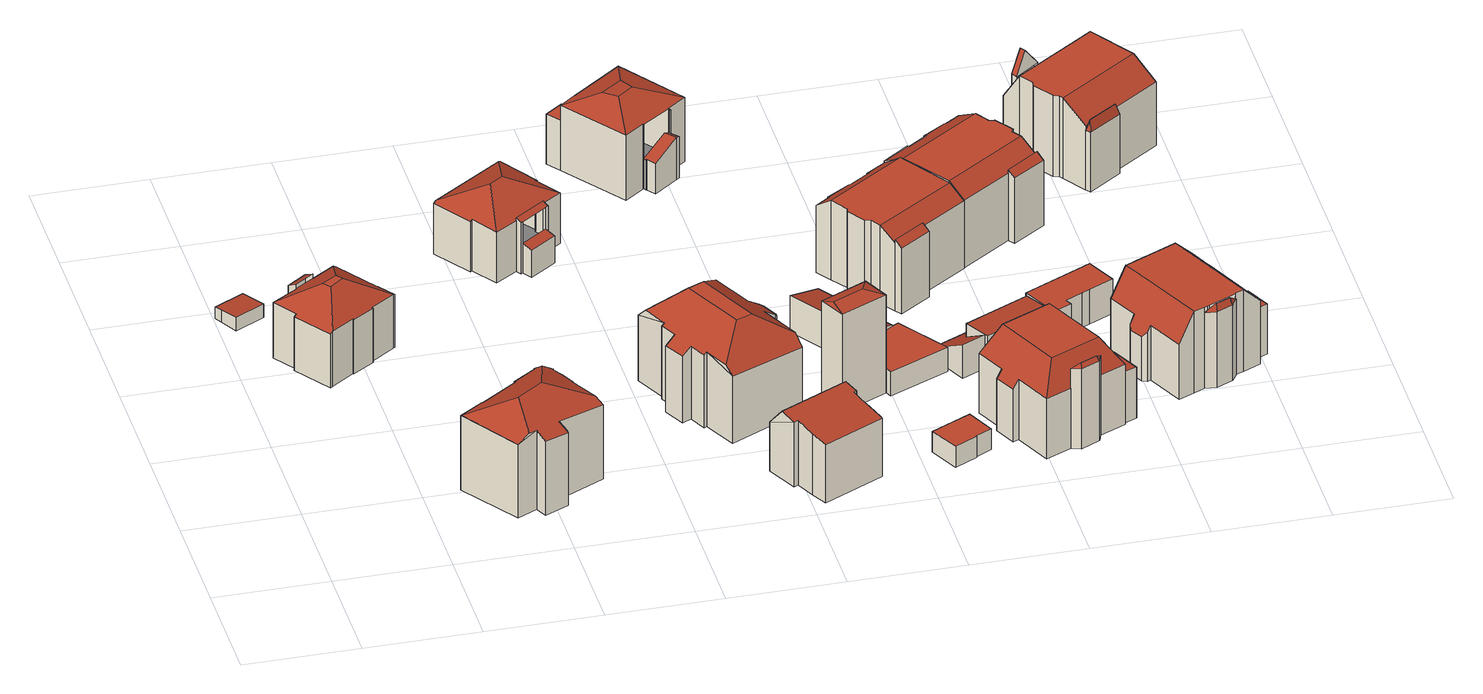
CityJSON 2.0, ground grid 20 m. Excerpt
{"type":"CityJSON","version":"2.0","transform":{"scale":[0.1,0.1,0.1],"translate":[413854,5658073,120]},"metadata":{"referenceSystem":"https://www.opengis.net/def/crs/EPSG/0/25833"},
"CityObjects":{
"building1":{"type":"Building","attributes":{"Dachtyp_tdc":"tdcPolyFlatRoof","Gemeindeschluessel":14612000,"Dachneigung":5,"QualitaetDacherkennung":78,"Geometrietyp2DReferenz":"3000","measuredHeight":2.55,"function":"31001_9998","roofType":"2100"},"geometry":[{"type":"Solid","lod":"2","boundaries":[[[[0,1,2,3,4]],[[5,6,1,0]],[[6,7,2,1]],[[7,8,3,2]],[[8,9,4,3]],[[9,5,0,4]],[[9,8,7,6,5]]]],"semantics":{"surfaces":[{"type":"GroundSurface"},{"type":"WallSurface"},{"type":"RoofSurface"}],"values":[[0,1,1,1,1,1,2]]}}]},
"building2":{"type":"Building","attributes":{"Gemeindeschluessel":14612000,"Geometrietyp2DReferenz":"3000","function":"31001_9998","roofType":"9999"},"children":["building2-1","building2-2","building2-3"]},
"building2-1":{"type":"BuildingPart","attributes":{"Dachtyp_tdc":"tdcCutTentRoof","Dachneigung":32.52,"QualitaetDacherkennung":64,"Geometrietyp2DReferenz":"3000","measuredHeight":13.92,"roofType":"9999"},"parents":["building2"],"geometry":[{"type":"MultiSurface","lod":"2","boundaries":[[[10,11,12,13]],[[11,14,15,12]],[[14,16,17,15]],[[16,18,19,17]],[[18,20,21,19]],[[20,22,23,21]],[[22,24,25,23]],[[24,26,27,25]],[[28,29,30,31]],[[29,32,33,30]],[[32,34,35,36,33]],[[37,38,39,40,41]],[[38,42,43,39]],[[42,44,45,43]],[[44,46,47,45]],[[46,10,13,47]],[[22,20,18,16,14,48,49]],[[32,29,28,26,24,22,49,50]],[[42,38,37,51,34,32,50,52]],[[14,11,10,46,44,42,52,48]],[[52,50,49,48]],[[13,12,15,17,19,21,23,25,27,31,30,33,36,53,40,39,43,45,47]]],"semantics":{"surfaces":[{"type":"WallSurface"},{"type":"RoofSurface"},{"type":"GroundSurface"}],"values":[0,0,0,0,0,0,0,0,0,0,0,0,0,0,0,0,1,1,1,1,1,2]}}]},
"building2-2":{"type":"BuildingPart","attributes":{"Dachtyp_tdc":"tdcPolyFlatRoof","Dachneigung":7.12,"QualitaetDacherkennung":53,"Geometrietyp2DReferenz":"3000","measuredHeight":6.45,"roofType":"2100"},"parents":["building2"],"geometry":[{"type":"MultiSurface","lod":"2","boundaries":[[[54,55,56,57]],[[55,58,59,56]],[[58,60,61,59]],[[60,62,63,61]],[[62,41,40,63]],[[35,54,57,36]],[[35,64,41,62,60,58,55,54]],[[57,56,59,61,63,40,53,36]]],"semantics":{"surfaces":[{"type":"WallSurface"},{"type":"RoofSurface"},{"type":"GroundSurface"}],"values":[0,0,0,0,0,0,1,2]}}]},
"building2-3":{"type":"BuildingPart","attributes":{"Dachtyp_tdc":"tdcPolyFlatRoof","Dachneigung":29.06,"QualitaetDacherkennung":41,"Geometrietyp2DReferenz":"3000","measuredHeight":11.35,"roofType":"2100"},"parents":["building2"],"geometry":[{"type":"MultiSurface","lod":"2","boundaries":[[[65,66,30,67]],[[66,68,28,31,30]],[[69,70,71,27,26]],[[70,65,67,71]],[[70,69,68,66,65]],[[67,30,31,27,71]]],"semantics":{"surfaces":[{"type":"WallSurface"},{"type":"RoofSurface"},{"type":"GroundSurface"}],"values":[0,0,0,0,1,2]}}]},
"building3":{"type":"Building","attributes":{"Dachtyp_tdc":"tdcFreeFormRoof","Gemeindeschluessel":14612000,"Dachneigung":22.75,"QualitaetDacherkennung":54,"Geometrietyp2DReferenz":"3000","measuredHeight":17.72,"function":"31001_9998","roofType":"5000"},"geometry":[{"type":"Solid","lod":"2","boundaries":[[[[72,73,74,75]],[[73,76,77,74]],[[76,78,79,77]],[[78,80,81,79]],[[80,82,83,81]],[[82,84,85,83]],[[84,86,87,85]],[[86,88,89,87]],[[88,90,91,89]],[[90,92,93,91]],[[92,94,95,93]],[[94,96,97,95]],[[96,98,99,97]],[[98,100,101,99]],[[100,102,103,101]],[[102,104,105,103]],[[104,106,107,105]],[[106,108,109,107]],[[108,110,111,109]],[[110,72,75,111]],[[104,112,113,114]],[[86,84,82,115,116,117,90,88]],[[98,96,94,92,117,116,113,112,102,100]],[[114,113,116,115,80,78,76,73,72,110,108,106]],[[106,104,114]],[[82,80,115]],[[104,102,112]],[[92,90,117]],[[75,74,77,79,81,83,85,87,89,91,93,95,97,99,101,103,105,107,109,111]]]],"semantics":{"surfaces":[{"type":"WallSurface"},{"type":"RoofSurface"},{"type":"GroundSurface"}],"values":[[0,0,0,0,0,0,0,0,0,0,0,0,0,0,0,0,0,0,0,0,1,1,1,1,0,0,0,0,2]]}}]},
"building4":{"type":"Building","attributes":{"Gemeindeschluessel":14612000,"Geometrietyp2DReferenz":"3000","function":"31001_9998","roofType":"9999"},"children":["building4-1","building4-2","building4-3"]},
"building4-1":{"type":"BuildingPart","attributes":{"Dachtyp_tdc":"tdcPolyFlatRoof","Dachneigung":26.45,"QualitaetDacherkennung":62,"Geometrietyp2DReferenz":"3000","measuredHeight":10.3,"roofType":"2100"},"parents":["building4"],"geometry":[{"type":"MultiSurface","lod":"2","boundaries":[[[118,119,120,121]],[[119,122,120]],[[123,124,125,126,127]],[[124,128,129,130,125]],[[131,118,121,132,133]],[[131,128,124,123,119,118]],[[121,120,126,125,130,132]]],"semantics":{"surfaces":[{"type":"WallSurface"},{"type":"RoofSurface"},{"type":"GroundSurface"}],"values":[0,0,0,0,0,1,2]}}]},
"building4-2":{"type":"BuildingPart","attributes":{"Dachtyp_tdc":"tdcHipRoof","Dachneigung":27.58,"QualitaetDacherkennung":67,"Geometrietyp2DReferenz":"3000","measuredHeight":13.16,"roofType":"3200"},"parents":["building4"],"geometry":[{"type":"MultiSurface","lod":"2","boundaries":[[[122,134,135,120]],[[134,136,137,135]],[[136,138,139,137]],[[138,140,141,139]],[[140,142,143,141]],[[142,144,145,143]],[[144,146,147,145]],[[146,148,149,147]],[[148,150,151,149]],[[150,152,153,151]],[[152,154,155,153]],[[154,127,126,155]],[[152,150,148,146,144,156]],[[142,140,138,136,134,157]],[[144,142,157,156]],[[134,122,127,154,152,156,157]],[[120,135,137,139,141,143,145,147,149,151,153,155,126]]],"semantics":{"surfaces":[{"type":"WallSurface"},{"type":"RoofSurface"},{"type":"GroundSurface"}],"values":[0,0,0,0,0,0,0,0,0,0,0,0,1,1,1,1,2]}}]},
"building4-3":{"type":"BuildingPart","attributes":{"Dachtyp_tdc":"tdcPolyFlatRoof","Dachneigung":14.64,"QualitaetDacherkennung":49,"Geometrietyp2DReferenz":"3000","measuredHeight":5.69,"roofType":"2100"},"parents":["building4"],"geometry":[{"type":"MultiSurface","lod":"2","boundaries":[[[158,133,132,159]],[[129,160,161,130]],[[160,158,159,161]],[[160,129,133,158]],[[159,132,130,161]]],"semantics":{"surfaces":[{"type":"WallSurface"},{"type":"RoofSurface"},{"type":"GroundSurface"}],"values":[0,0,0,1,2]}}]},
"building5":{"type":"Building","attributes":{"Dachtyp_tdc":"tdcFreeFormRoof","Gemeindeschluessel":14612000,"Dachneigung":35.03,"QualitaetDacherkennung":38,"Geometrietyp2DReferenz":"3000","measuredHeight":18.33,"function":"31001_9998","roofType":"5000"},"geometry":[{"type":"Solid","lod":"2","boundaries":[[[[162,163,164,165]],[[163,166,167,164]],[[166,168,169,167]],[[168,170,171,169]],[[170,172,173,171]],[[172,174,175,173]],[[174,176,177,175]],[[176,178,179,177]],[[178,180,181,179]],[[180,182,183,181]],[[182,184,185,183]],[[184,186,187,185]],[[186,188,189,187]],[[188,190,191,189]],[[190,192,193,191]],[[192,194,195,193]],[[194,196,197,195]],[[196,198,199,197]],[[198,200,201,199]],[[200,162,165,201]],[[202,203,192,190,188,186,184,182,180,178,204,205]],[[194,203,202,206,207,196]],[[168,166,163,162,200,198,207,206,208,209,172,170]],[[205,204,176,174,209,208]],[[206,202,205,208]],[[194,192,203]],[[174,172,209]],[[198,196,207]],[[178,176,204]],[[165,164,167,169,171,173,175,177,179,181,183,185,187,189,191,193,195,197,199,201]]]],"semantics":{"surfaces":[{"type":"WallSurface"},{"type":"RoofSurface"},{"type":"GroundSurface"}],"values":[[0,0,0,0,0,0,0,0,0,0,0,0,0,0,0,0,0,0,0,0,1,1,1,1,1,0,0,0,0,2]]}}]},
"building6":{"type":"Building","attributes":{"Dachtyp_tdc":"tdcFreeFormRoof","Gemeindeschluessel":14612000,"Dachneigung":10.85,"QualitaetDacherkennung":25,"Geometrietyp2DReferenz":"3000","measuredHeight":13.04,"function":"31001_9998","roofType":"5000"},"geometry":[{"type":"Solid","lod":"2","boundaries":[[[[210,211,212,213,214,215,216,217,218,219,220,221]],[[222,223,224,225,217,216,226,227,228,229,230,231,232,233]],[[215,226,216]],[[225,218,217]],[[234,235,236,237,238,239,240,241,242,243,244,245,246,247,248,249,250,251,252,253,254,255]],[[222,233,235,234]],[[233,232,236,235]],[[232,231,237,236]],[[231,230,238,237]],[[230,229,239,238]],[[229,228,240,239]],[[228,227,241,240]],[[227,226,242,241]],[[226,215,243,242]],[[215,214,244,243]],[[214,213,245,244]],[[213,212,246,245]],[[212,211,247,246]],[[211,210,248,247]],[[210,221,249,248]],[[221,220,250,249]],[[220,219,251,250]],[[219,218,252,251]],[[218,225,253,252]],[[225,224,254,253]],[[224,223,255,254]],[[223,222,234,255]]]],"semantics":{"surfaces":[{"type":"RoofSurface"},{"type":"WallSurface"},{"type":"GroundSurface"}],"values":[[0,0,1,1,2,1,1,1,1,1,1,1,1,1,1,1,1,1,1,1,1,1,1,1,1,1,1]]}}]},
"building7":{"type":"Building","attributes":{"Dachtyp_tdc":"tdcFreeFormRoof","Gemeindeschluessel":14612000,"Dachneigung":18.36,"QualitaetDacherkennung":3,"Geometrietyp2DReferenz":"3000","measuredHeight":19.71,"function":"31001_9998","roofType":"5000"},"geometry":[{"type":"Solid","lod":"2","boundaries":[[[[256,257,258,259]],[[257,260,261,258]],[[260,262,263,261]],[[262,256,259,263]],[[264,262,260]],[[265,264,260,257]],[[265,257,256]],[[264,265,256,262]],[[259,258,261,263]]]],"semantics":{"surfaces":[{"type":"WallSurface"},{"type":"RoofSurface"},{"type":"GroundSurface"}],"values":[[0,0,0,0,1,1,1,1,2]]}}]},
"building8":{"type":"Building","attributes":{"Gemeindeschluessel":14612000,"Geometrietyp2DReferenz":"3000","function":"31001_9998","roofType":"9999"},"children":["building8-1","building8-2","building8-3"]},
"building8-1":{"type":"BuildingPart","attributes":{"Dachtyp_tdc":"tdcCutTentRoof","Dachneigung":22.42,"QualitaetDacherkennung":72,"Geometrietyp2DReferenz":"3000","measuredHeight":14.82,"roofType":"9999"},"parents":["building8"],"geometry":[{"type":"MultiSurface","lod":"2","boundaries":[[[266,267,268,269]],[[267,270,271,272,268]],[[273,274,275,276,277]],[[274,278,279,275]],[[278,280,281,282,279]],[[283,284,285,286,287]],[[284,288,289,285]],[[288,266,269,289]],[[278,274,273,290,270,267,266,288,291,292]],[[280,278,292,293]],[[284,283,280,293,294]],[[288,284,294,291]],[[294,293,292,291]],[[269,268,272,295,296,276,275,279,282,286,285,289]]],"semantics":{"surfaces":[{"type":"WallSurface"},{"type":"RoofSurface"},{"type":"GroundSurface"}],"values":[0,0,0,0,0,0,0,0,1,1,1,1,1,2]}}]},
"building8-2":{"type":"BuildingPart","attributes":{"Dachtyp_tdc":"tdcGableRoof","Dachneigung":24.78,"QualitaetDacherkennung":4,"Geometrietyp2DReferenz":"3000","measuredHeight":8.18,"roofType":"3100"},"parents":["building8"],"geometry":[{"type":"MultiSurface","lod":"2","boundaries":[[[297,298,299,300]],[[298,301,302,299]],[[301,303,304,302]],[[303,305,306,304]],[[305,277,276,306]],[[271,297,300,272]],[[307,277,305,303,301,298]],[[298,297,271,308,307]],[[300,299,302,304,306,276,296,295,272]]],"semantics":{"surfaces":[{"type":"WallSurface"},{"type":"RoofSurface"},{"type":"GroundSurface"}],"values":[0,0,0,0,0,0,1,1,2]}}]},
"building8-3":{"type":"BuildingPart","attributes":{"Dachtyp_tdc":"tdcPolyFlatRoof","Dachneigung":0,"QualitaetDacherkennung":51,"Geometrietyp2DReferenz":"3000","measuredHeight":9.62,"roofType":"1000"},"parents":["building8"],"geometry":[{"type":"MultiSurface","lod":"2","boundaries":[[[281,309,310,282]],[[309,311,312,310]],[[311,287,286,312]],[[287,311,309,281]],[[282,310,312,286]]],"semantics":{"surfaces":[{"type":"WallSurface"},{"type":"RoofSurface"},{"type":"GroundSurface"}],"values":[0,0,0,1,2]}}]},
"building9":{"type":"Building","attributes":{"Dachtyp_tdc":"tdcPolyFlatRoof","Gemeindeschluessel":14612000,"Dachneigung":0,"QualitaetDacherkennung":69,"Geometrietyp2DReferenz":"3000","measuredHeight":3.98,"function":"31001_9998","roofType":"1000"},"geometry":[{"type":"Solid","lod":"2","boundaries":[[[[313,314,315,316]],[[314,317,318,315]],[[317,319,320,318]],[[319,321,322,320]],[[321,323,324,322]],[[323,325,326,324]],[[325,313,316,326]],[[325,323,321,319,317,314,313]],[[316,315,318,320,322,324,326]]]],"semantics":{"surfaces":[{"type":"WallSurface"},{"type":"RoofSurface"},{"type":"GroundSurface"}],"values":[[0,0,0,0,0,0,0,1,2]]}}]},
"building10":{"type":"Building","attributes":{"Dachtyp_tdc":"tdcPolyFlatRoof","Gemeindeschluessel":14612000,"Dachneigung":16.72,"QualitaetDacherkennung":69,"Geometrietyp2DReferenz":"3000","measuredHeight":7.01,"function":"31001_9998","roofType":"2100"},"geometry":[{"type":"Solid","lod":"2","boundaries":[[[[327,328,329,330]],[[328,331,332,329]],[[331,333,334,332]],[[333,327,330,334]],[[333,331,328,327]],[[330,329,332,334]]]],"semantics":{"surfaces":[{"type":"WallSurface"},{"type":"RoofSurface"},{"type":"GroundSurface"}],"values":[[0,0,0,0,1,2]]}}]},
"building11":{"type":"Building","attributes":{"Dachtyp_tdc":"tdcPolyFlatRoof","Gemeindeschluessel":14612000,"Dachneigung":0,"QualitaetDacherkennung":78,"Geometrietyp2DReferenz":"3000","measuredHeight":4.58,"function":"31001_9998","roofType":"1000"},"geometry":[{"type":"Solid","lod":"2","boundaries":[[[[335,336,337,338]],[[336,339,340,337]],[[339,341,342,340]],[[341,343,344,342]],[[343,345,346,344]],[[345,347,348,346]],[[347,349,350,348]],[[349,335,338,350]],[[349,347,345,343,341,339,336,335]],[[338,337,340,342,344,346,348,350]]]],"semantics":{"surfaces":[{"type":"WallSurface"},{"type":"RoofSurface"},{"type":"GroundSurface"}],"values":[[0,0,0,0,0,0,0,0,1,2]]}}]},
"building12":{"type":"Building","attributes":{"Gemeindeschluessel":14612000,"Geometrietyp2DReferenz":"3000","function":"31001_9998","roofType":"9999"},"children":["building12-1","building12-2"]},
"building12-1":{"type":"BuildingPart","attributes":{"Dachtyp_tdc":"tdcPolyFlatRoof","Dachneigung":36.65,"QualitaetDacherkennung":31,"Geometrietyp2DReferenz":"3000","measuredHeight":13.61,"roofType":"2100"},"parents":["building12"],"geometry":[{"type":"MultiSurface","lod":"2","boundaries":[[[351,352,353,354]],[[352,355,356,357,353]],[[358,351,354,359,360]],[[358,355,352,351]],[[354,353,357,359]]],"semantics":{"surfaces":[{"type":"WallSurface"},{"type":"RoofSurface"},{"type":"GroundSurface"}],"values":[0,0,0,1,2]}}]},
"building12-2":{"type":"BuildingPart","attributes":{"Dachtyp_tdc":"tdcCutGableRoof","Dachneigung":0.828,"QualitaetDacherkennung":63,"Geometrietyp2DReferenz":"3000","measuredHeight":15.18,"roofType":"9999"},"parents":["building12"],"geometry":[{"type":"MultiSurface","lod":"2","boundaries":[[[361,362,363,364]],[[362,365,366,363]],[[365,367,368,366]],[[367,369,370,368]],[[369,371,372,370]],[[371,373,374,372]],[[373,375,376,374]],[[375,377,378,376]],[[377,379,380,378]],[[379,381,382,380]],[[381,383,384,382]],[[383,385,386,384]],[[385,387,388,386]],[[387,360,359,388]],[[356,389,390,357]],[[389,391,392,390]],[[391,393,394,392]],[[393,361,364,394]],[[389,356,360,387,385]],[[383,381,379,377,375,373,371,369,367,365]],[[385,383,365,362,361,393,391,389]],[[364,363,366,368,370,372,374,376,378,380,382,384,386,388,359,357,390,392,394]]],"semantics":{"surfaces":[{"type":"WallSurface"},{"type":"RoofSurface"},{"type":"GroundSurface"}],"values":[0,0,0,0,0,0,0,0,0,0,0,0,0,0,0,0,0,0,1,1,1,2]}}]},
"building13":{"type":"Building","attributes":{"Dachtyp_tdc":"tdcPolyFlatRoof","Gemeindeschluessel":14612000,"Dachneigung":30.45,"QualitaetDacherkennung":43,"Geometrietyp2DReferenz":"3000","measuredHeight":6.46,"function":"31001_9998","roofType":"2100"},"geometry":[{"type":"Solid","lod":"2","boundaries":[[[[395,396,397,398]],[[396,399,400,397]],[[399,401,402,400]],[[401,403,404,402]],[[403,405,406,404]],[[405,407,408,406]],[[407,395,398,408]],[[407,405,403,401,399,396,395]],[[398,397,400,402,404,406,408]]]],"semantics":{"surfaces":[{"type":"WallSurface"},{"type":"RoofSurface"},{"type":"GroundSurface"}],"values":[[0,0,0,0,0,0,0,1,2]]}}]},
"building14":{"type":"Building","attributes":{"Gemeindeschluessel":14612000,"Geometrietyp2DReferenz":"3000","function":"31001_9998","roofType":"9999"},"children":["building14-1","building14-2","building14-3"]},
"building14-1":{"type":"BuildingPart","attributes":{"Dachtyp_tdc":"tdcCutTentRoof","Dachneigung":0.036,"QualitaetDacherkennung":51,"Geometrietyp2DReferenz":"3000","measuredHeight":16.37,"roofType":"9999"},"parents":["building14"],"geometry":[{"type":"MultiSurface","lod":"2","boundaries":[[[409,410,411,412]],[[410,413,414,415,411]],[[416,417,418]],[[416,419,420,417]],[[419,421,422,420]],[[421,423,424,422]],[[425,426,427,428]],[[426,429,430,427]],[[429,431,432,430]],[[431,433,434,432]],[[433,435,436,434]],[[435,437,438,436]],[[437,439,440,438]],[[439,409,412,440]],[[419,416,441,413,410,409,439,442,443]],[[426,425,423,421,419,443,444]],[[437,435,433,431,429,426,444,445]],[[439,437,445,442]],[[445,444,443,442]],[[412,411,415,446,417,420,422,424,428,427,430,432,434,436,438,440]]],"semantics":{"surfaces":[{"type":"WallSurface"},{"type":"RoofSurface"},{"type":"GroundSurface"}],"values":[0,0,0,0,0,0,0,0,0,0,0,0,0,0,1,1,1,1,1,2]}}]},
"building14-2":{"type":"BuildingPart","attributes":{"Dachtyp_tdc":"tdcPolyFlatRoof","Dachneigung":3.28,"QualitaetDacherkennung":43,"Geometrietyp2DReferenz":"3000","measuredHeight":9.85,"roofType":"2100"},"parents":["building14"],"geometry":[{"type":"MultiSurface","lod":"2","boundaries":[[[414,447,448,415]],[[447,449,450,448]],[[449,451,452,450]],[[451,453,454,452]],[[453,418,417,454]],[[453,451,449,447,414,455,418]],[[417,446,415,448,450,452,454]]],"semantics":{"surfaces":[{"type":"WallSurface"},{"type":"RoofSurface"},{"type":"GroundSurface"}],"values":[0,0,0,0,0,1,2]}}]},
"building14-3":{"type":"BuildingPart","attributes":{"Dachtyp_tdc":"tdcFreeFormRoof","Dachneigung":55.42,"QualitaetDacherkennung":6,"Geometrietyp2DReferenz":"3000","measuredHeight":16.13,"roofType":"5000"},"parents":["building14"],"geometry":[{"type":"MultiSurface","lod":"2","boundaries":[[[456,457,458,424,423]],[[457,459,460,458]],[[459,461,425,428,460]],[[462,461,459]],[[463,462,459,457]],[[463,457,456]],[[462,463,456,461]],[[424,458,460,428]]],"semantics":{"surfaces":[{"type":"WallSurface"},{"type":"RoofSurface"},{"type":"GroundSurface"}],"values":[0,0,0,1,1,1,1,2]}}]},
"building15":{"type":"Building","attributes":{"Dachtyp_tdc":"tdcPolyFlatRoof","Gemeindeschluessel":14612000,"Dachneigung":2.91,"QualitaetDacherkennung":71,"Geometrietyp2DReferenz":"3000","measuredHeight":6.58,"function":"31001_9998","roofType":"2100"},"geometry":[{"type":"Solid","lod":"2","boundaries":[[[[464,465,466,467]],[[465,468,397,466]],[[468,469,398,397]],[[469,470,408,398]],[[470,471,472,408]],[[471,473,474,472]],[[473,464,467,474]],[[473,471,470,469,468,465,464]],[[467,466,397,398,408,472,474]]]],"semantics":{"surfaces":[{"type":"WallSurface"},{"type":"RoofSurface"},{"type":"GroundSurface"}],"values":[[0,0,0,0,0,0,0,1,2]]}}]},
"building16":{"type":"Building","attributes":{"Gemeindeschluessel":14612000,"Geometrietyp2DReferenz":"3000","function":"31001_9998","roofType":"9999"},"children":["building16-1","building16-2"]},
"building16-1":{"type":"BuildingPart","attributes":{"Dachtyp_tdc":"tdcPolyFlatRoof","Dachneigung":36.58,"QualitaetDacherkennung":62,"Geometrietyp2DReferenz":"3000","measuredHeight":13.56,"roofType":"2100"},"parents":["building16"],"geometry":[{"type":"MultiSurface","lod":"2","boundaries":[[[475,476,477,478,479]],[[476,480,481,477]],[[480,482,483,484,481]],[[480,476,475,482]],[[484,478,477,481]]],"semantics":{"surfaces":[{"type":"WallSurface"},{"type":"RoofSurface"},{"type":"GroundSurface"}],"values":[0,0,0,1,2]}}]},
"building16-2":{"type":"BuildingPart","attributes":{"Dachtyp_tdc":"tdcCutGableRoof","Dachneigung":0.023,"QualitaetDacherkennung":67,"Geometrietyp2DReferenz":"3000","measuredHeight":15.07,"roofType":"9999"},"parents":["building16"],"geometry":[{"type":"MultiSurface","lod":"2","boundaries":[[[485,486,487,488]],[[486,489,490,487]],[[489,479,478,490]],[[483,491,492,484]],[[491,493,494,492]],[[493,495,496,494]],[[495,497,498,496]],[[497,499,500,498]],[[499,501,502,500]],[[501,503,504,502]],[[503,505,506,504]],[[505,507,508,506]],[[507,509,510,508]],[[509,511,512,510]],[[511,513,514,512]],[[513,515,516,514]],[[515,517,518,516]],[[517,485,488,518]],[[493,491,483,479,489]],[[513,511,509,507,505,503,501,499,497,495]],[[489,486,485,517,515,513,495,493]],[[488,487,490,478,484,492,494,496,498,500,502,504,506,508,510,512,514,516,518]]],"semantics":{"surfaces":[{"type":"WallSurface"},{"type":"RoofSurface"},{"type":"GroundSurface"}],"values":[0,0,0,0,0,0,0,0,0,0,0,0,0,0,0,0,0,0,1,1,1,2]}}]},
"building17":{"type":"Building","attributes":{"Dachtyp_tdc":"tdcPolyFlatRoof","Gemeindeschluessel":14612000,"Dachneigung":0,"QualitaetDacherkennung":72,"Geometrietyp2DReferenz":"3000","measuredHeight":6.59,"function":"31001_9998","roofType":"1000"},"geometry":[{"type":"Solid","lod":"2","boundaries":[[[[519,520,521,522]],[[520,523,524,521]],[[523,525,526,524]],[[525,527,528,526]],[[527,529,530,528]],[[529,531,532,530]],[[531,533,534,532]],[[533,535,536,534]],[[535,537,538,536]],[[537,519,522,538]],[[537,535,533,531,529,527,525,523,520,519]],[[522,521,524,526,528,530,532,534,536,538]]]],"semantics":{"surfaces":[{"type":"WallSurface"},{"type":"RoofSurface"},{"type":"GroundSurface"}],"values":[[0,0,0,0,0,0,0,0,0,0,1,2]]}}]},
"building18":{"type":"Building","attributes":{"Gemeindeschluessel":14612000,"Geometrietyp2DReferenz":"3000","function":"31001_9998","roofType":"9999"},"children":["building18-1","building18-2","building18-3"]},
"building18-1":{"type":"BuildingPart","attributes":{"Dachtyp_tdc":"tdcCutGableRoof","Dachneigung":0.421,"QualitaetDacherkennung":51,"Geometrietyp2DReferenz":"3000","measuredHeight":15.62,"roofType":"9999"},"parents":["building18"],"geometry":[{"type":"MultiSurface","lod":"2","boundaries":[[[539,540,541,542]],[[540,543,544,541]],[[543,545,546,544]],[[545,547,548,546]],[[547,549,550,548]],[[549,551,552,553,550]],[[554,555,556,557,558]],[[555,559,560,556]],[[559,561,562,560]],[[561,563,564,562]],[[563,565,566,567,564]],[[568,569,570]],[[568,571,572,569]],[[571,573,574,572]],[[573,575,576,574]],[[575,577,578,576]],[[577,579,580,578]],[[579,581,582,580]],[[581,583,584,582]],[[583,585,586,584]],[[585,587,588,586]],[[587,589,590,588]],[[589,591,592,590]],[[591,593,594,592]],[[593,539,542,594]],[[589,587,585,583,581,579,577,575,573,571]],[[561,559,555,554,595,551,549,547,545,543]],[[571,568,565,563,561,543,540,539,593,591,589]],[[542,541,544,546,548,550,553,596,557,556,560,562,564,567,569,572,574,576,578,580,582,584,586,588,590,592,594]]],"semantics":{"surfaces":[{"type":"WallSurface"},{"type":"RoofSurface"},{"type":"GroundSurface"}],"values":[0,0,0,0,0,0,0,0,0,0,0,0,0,0,0,0,0,0,0,0,0,0,0,0,0,1,1,1,2]}}]},
"building18-2":{"type":"BuildingPart","attributes":{"Dachtyp_tdc":"tdcPolyFlatRoof","Dachneigung":0,"QualitaetDacherkennung":41,"Geometrietyp2DReferenz":"3000","measuredHeight":9.58,"roofType":"1000"},"parents":["building18"],"geometry":[{"type":"MultiSurface","lod":"2","boundaries":[[[597,598,556,599]],[[598,558,557,556]],[[552,600,601,553]],[[600,597,599,601]],[[600,552,602,558,598,597]],[[599,556,557,596,553,601]]],"semantics":{"surfaces":[{"type":"WallSurface"},{"type":"RoofSurface"},{"type":"GroundSurface"}],"values":[0,0,0,0,1,2]}}]},
"building18-3":{"type":"BuildingPart","attributes":{"Dachtyp_tdc":"tdcFreeFormRoof","Dachneigung":66.89,"QualitaetDacherkennung":20,"Geometrietyp2DReferenz":"3000","measuredHeight":15.79,"roofType":"5000"},"parents":["building18"],"geometry":[{"type":"MultiSurface","lod":"2","boundaries":[[[603,604,605,606]],[[604,570,569,605]],[[566,603,606,567]],[[607,570,604]],[[608,607,604,603]],[[608,603,566]],[[607,608,566,570]],[[606,605,569,567]]],"semantics":{"surfaces":[{"type":"WallSurface"},{"type":"RoofSurface"},{"type":"GroundSurface"}],"values":[0,0,0,1,1,1,1,2]}}]},
"building19":{"type":"Building","attributes":{"Gemeindeschluessel":14612000,"Geometrietyp2DReferenz":"3000","function":"31001_9998","roofType":"9999"},"children":["building19-1","building19-2","building19-3"]},
"building19-1":{"type":"BuildingPart","attributes":{"Dachtyp_tdc":"tdcFreeFormRoof","Dachneigung":75.82,"QualitaetDacherkennung":25,"Geometrietyp2DReferenz":"3000","measuredHeight":13.47,"roofType":"5000"},"parents":["building19"],"geometry":[{"type":"MultiSurface","lod":"2","boundaries":[[[609,610,611,612]],[[610,613,614,611]],[[613,615,616,614]],[[617,615,613]],[[618,617,613,610]],[[618,610,609]],[[617,618,609,615]],[[612,611,614,616]]],"semantics":{"surfaces":[{"type":"WallSurface"},{"type":"RoofSurface"},{"type":"GroundSurface"}],"values":[0,0,0,1,1,1,1,2]}}]},
"building19-2":{"type":"BuildingPart","attributes":{"Dachtyp_tdc":"tdcCutGableRoof","Dachneigung":0.814,"QualitaetDacherkennung":51,"Geometrietyp2DReferenz":"3000","measuredHeight":15.67,"roofType":"9999"},"parents":["building19"],"geometry":[{"type":"MultiSurface","lod":"2","boundaries":[[[619,620,621,622]],[[620,623,624,621]],[[623,625,626,624]],[[625,627,628,626]],[[627,629,630,628]],[[631,632,633,634]],[[632,635,636,633]],[[635,637,638,636]],[[637,639,640,638]],[[639,641,609,612,640]],[[642,643,644,616,615]],[[643,645,646,644]],[[645,647,648,646]],[[647,619,622,648]],[[635,632,631,629,627,625,623]],[[643,642,641,639,637]],[[623,620,619,647,645,643,637,635]],[[622,621,624,626,628,630,634,633,636,638,640,612,616,644,646,648]]],"semantics":{"surfaces":[{"type":"WallSurface"},{"type":"RoofSurface"},{"type":"GroundSurface"}],"values":[0,0,0,0,0,0,0,0,0,0,0,0,0,0,1,1,1,2]}}]},
"building19-3":{"type":"BuildingPart","attributes":{"Dachtyp_tdc":"tdcGableRoof","Dachneigung":50.61,"QualitaetDacherkennung":16,"Geometrietyp2DReferenz":"3000","measuredHeight":16.35,"roofType":"3100"},"parents":["building19"],"geometry":[{"type":"MultiSurface","lod":"2","boundaries":[[[649,650,651,630,629]],[[650,652,653,651]],[[652,654,631,634,653]],[[649,654,655]],[[650,649,655,656]],[[654,652,656,655]],[[630,651,653,634]],[[652,650,656]]],"semantics":{"surfaces":[{"type":"WallSurface"},{"type":"RoofSurface"},{"type":"GroundSurface"}],"values":[0,0,0,0,1,1,2,0]}}]}
},
"vertices":[
[10,772,5],[3,785,5],[56,813,5],[79,769,5],[27,741,5],[10,772,28],[3,785,27],[56,813,26],[79,769,31],[27,741,31],
[177,564,116],[176,566,117],[176,566,12],[177,564,12],[135,537,118],[135,537,12],[131,534,115],[131,534,12],[87,597,115],[87,597,12],[91,600,118],[91,600,12],[63,641,118],[63,641,12],[108,671,117],[108,671,12],[108,672,117],[108,672,12],[142,695,117],[142,696,116],[142,696,12],[142,695,12],[183,724,116],[183,724,12],[187,720,116],[187,720,77],[187,720,12],[238,652,114],[259,623,114],[259,623,12],[238,652,12],[238,652,76],[257,622,115],[257,622,12],[214,592,116],[214,592,12],[215,590,115],[215,590,12],[151,614,151],[141,627,151],[168,644,151],[236,650,115],[176,633,151],[236,650,12],
[207,733,74],[235,692,74],[235,692,12],[207,733,12],[232,690,74],[232,690,12],[218,681,76],[218,681,12],[225,671,76],[225,671,12],[236,650,76],
[133,709,117],[142,696,125],[133,709,12],[142,695,126],[108,672,126],[99,685,117],[99,685,12],
[367,255,165],[365,258,164],[365,258,20],[367,255,20],[388,274,164],[388,274,20],[406,286,164],[406,286,20],[406,289,163],[406,289,20],[435,281,162],[435,281,20],[434,278,163],[434,278,20],[445,257,165],[445,257,20],[456,232,166],[456,232,20],[454,231,167],[454,231,20],[488,161,162],[488,161,20],[405,121,169],[405,121,20],[414,104,161],[414,104,20],[415,100,159],[415,100,20],[373,80,162],[373,80,20],[363,101,172],[363,101,20],[328,84,160],[328,84,20],[259,185,163],[259,185,20],[301,214,163],[301,214,20],[303,211,165],[303,211,20],[349,94,173],[348,164,197],[260,183,164],[418,286,168],[395,197,197],[479,178,170],
[506,778,112],[500,787,117],[500,787,14],[506,778,14],[500,787,111],[554,824,117],[560,815,112],[560,815,14],[554,824,14],[554,824,111],[555,812,112],[555,812,71],[555,812,14],[509,780,112],[509,780,14],[509,780,71],
[462,762,111],[462,762,14],[432,806,112],[432,806,14],[429,803,110],[429,803,14],[384,868,111],[384,868,14],[388,871,114],[388,871,14],[514,957,114],[514,957,14],[517,959,112],[517,959,14],[561,894,110],[561,894,14],[558,892,112],[558,892,14],[588,848,111],[588,848,14],[554,825,111],[554,825,14],[497,866,146],[473,849,146],
[520,764,66],[520,764,14],[566,796,66],[566,796,14],
[667,299,157],[651,291,145],[651,291,18],[667,299,18],[632,328,145],[632,328,18],[649,337,158],[649,337,18],[635,366,158],[635,366,18],[640,368,162],[640,368,18],[612,427,144],[612,427,18],[743,491,141],[743,491,18],[786,402,159],[786,402,18],[806,411,144],[806,411,18],[810,411,142],[810,411,18],[814,409,140],[814,409,18],[827,379,141],[827,379,18],[827,376,141],[827,376,18],[825,374,144],[825,374,18],[804,364,160],[804,364,18],[845,277,141],[845,277,18],[714,214,146],[714,214,18],[686,272,161],[686,272,18],[681,269,157],[681,269,18],[769,304,200],[837,294,160],[751,474,159],[716,414,200],[740,291,201],[707,228,161],[687,400,201],[620,411,162],
[921,53,136],[920,56,137],[907,82,143],[898,100,146],[890,118,150],[895,120,150],[883,143,155],[764,85,155],[777,57,149],[784,61,149],[800,28,142],[814,0,136],[787,134,116],[783,132,116],[784,129,119],[750,112,119],[870,170,120],[833,152,120],[832,156,116],[829,154,116],[825,161,107],[808,168,90],[787,158,90],[783,142,104],[787,134,25],[783,142,25],[787,158,25],[808,168,25],[825,161,25],[829,154,25],[832,156,25],[833,152,25],[870,170,25],[895,120,25],[890,118,25],[898,100,25],[907,82,25],[920,56,25],[921,53,25],[814,0,25],[800,28,25],[784,61,25],[777,57,25],[750,112,25],[784,129,25],[783,132,25],
[907,264,202],[885,311,202],[885,311,14],[907,264,14],[967,349,202],[967,349,14],[989,302,202],[989,302,14],[954,315,211],[900,290,211],
[804,999,142],[807,996,140],[807,996,19],[804,999,19],[805,995,140],[805,995,97],[805,995,19],[754,963,142],[753,963,143],[753,963,19],[754,963,19],[754,963,76],[719,937,143],[719,937,19],[638,1046,144],[638,1046,115],[638,1046,19],[667,1069,144],[755,1134,144],[755,1134,19],[667,1069,19],[667,1069,115],[837,1024,142],[837,1024,19],[803,998,142],[753,1036,167],[726,1015,167],[704,1035,165],[741,1062,165],[803,998,19],[796,993,19],
[817,980,98],[812,976,100],[812,976,19],[817,980,19],[769,944,76],[769,944,19],[758,959,77],[758,959,19],[757,958,76],[757,958,19],[796,993,100],[803,998,97],
[620,1070,115],[620,1070,19],[650,1092,115],[650,1092,19],
[1040,47,67],[1015,99,67],[1015,99,27],[1040,47,27],[1055,119,67],[1055,119,27],[1085,133,67],[1085,133,27],[1108,83,67],[1108,83,27],[1080,69,67],[1080,69,27],[1080,67,67],[1080,67,27],
[1028,419,63],[972,381,83],[972,381,13],[1028,419,13],[883,512,83],[883,512,13],[939,550,63],[939,550,13],
[994,291,61],[989,302,61],[989,302,15],[994,291,15],[967,349,61],[967,349,15],[987,358,61],[987,358,15],[972,381,61],[972,381,15],[1028,419,61],[1028,419,15],[1040,426,61],[1040,426,15],[1100,338,61],[1100,338,15],
[1120,541,150],[1065,503,150],[1065,503,24],[1120,541,24],[1057,515,160],[1057,515,153],[1057,515,24],[1112,552,160],[1112,552,24],[1112,552,153],
[997,592,175],[999,599,175],[999,599,24],[997,592,24],[980,627,176],[980,627,24],[961,653,153],[961,653,24],[989,673,153],[989,673,24],[986,676,150],[986,676,24],[1027,703,150],[1027,703,24],[1030,699,153],[1030,699,24],[1066,724,153],[1066,724,24],[1063,728,150],[1063,728,24],[1098,751,150],[1098,751,24],[1118,721,176],[1118,721,24],[1177,634,174],[1177,634,24],[1194,608,153],[1194,608,24],[1039,541,174],[1039,541,24],[1028,557,175],[1028,557,24],[1018,560,175],[1018,560,24],
[1138,369,55],[1158,327,82],[1158,327,18],[1138,369,18],[1117,308,82],[1117,308,18],[1085,377,38],[1085,377,18],[1238,449,38],[1238,449,18],[1250,426,52],[1250,426,18],[1251,423,55],[1251,423,18],
[1279,228,138],[1284,230,128],[1284,230,24],[1279,228,24],[1305,184,129],[1305,184,122],[1305,184,24],[1333,110,139],[1333,110,24],[1333,110,123],[1335,107,139],[1335,107,24],[1290,86,139],[1290,86,24],[1289,86,139],[1289,86,24],[1233,60,139],[1189,40,139],[1189,40,24],[1233,60,24],[1159,105,139],[1159,105,24],[1149,101,124],[1149,101,24],[1131,139,124],[1131,139,24],[1140,143,138],[1140,143,24],[1116,196,138],[1116,196,24],[1262,264,138],[1262,264,24],[1300,182,138],[1242,236,188],[1295,123,188],[1207,82,188],[1155,196,188],[1300,182,24],
[1314,164,122],[1314,164,24],[1330,172,121],[1330,172,24],[1333,173,121],[1333,173,24],[1357,121,121],[1357,121,24],[1300,182,123],
[1289,86,177],[1284,71,177],[1284,71,24],[1250,55,177],[1250,55,24],[1233,60,177],[1250,61,185],[1279,75,185],
[1244,360,84],[1161,321,84],[1161,321,18],[1244,360,18],[1158,327,83],[1138,369,81],[1251,423,81],[1275,375,84],[1275,375,18],[1262,369,84],[1262,369,18],
[1339,707,161],[1347,696,150],[1347,696,25],[1339,707,25],[1339,707,153],[1290,657,150],[1290,657,25],[1282,668,160],[1282,668,153],[1282,668,25],
[1312,758,176],[1309,751,176],[1309,751,25],[1312,758,25],[1320,735,176],[1320,735,25],[1194,608,154],[1194,608,25],[1176,636,176],[1176,636,25],[1121,717,176],[1121,717,25],[1098,751,153],[1098,751,25],[1144,783,154],[1144,783,25],[1147,779,156],[1147,779,25],[1180,802,156],[1180,802,25],[1177,806,153],[1177,806,25],[1217,833,153],[1217,833,25],[1219,829,156],[1219,829,25],[1244,846,156],[1244,846,25],[1265,816,176],[1265,816,25],[1281,791,176],[1281,791,25],[1290,790,176],[1290,790,25],
[1275,375,85],[1251,423,85],[1251,423,19],[1275,375,19],[1250,426,85],[1250,426,19],[1370,484,85],[1370,484,19],[1395,431,85],[1395,431,19],[1352,410,85],[1352,410,19],[1338,403,85],[1338,403,19],[1308,389,85],[1308,389,19],[1313,377,85],[1313,377,19],[1281,362,85],[1281,362,19],
[1412,337,179],[1442,351,179],[1442,351,23],[1412,337,23],[1483,370,179],[1483,370,23],[1514,385,145],[1514,385,23],[1530,349,145],[1530,349,23],[1534,351,141],[1534,351,23],[1564,286,141],[1564,286,119],[1564,286,23],[1580,239,145],[1580,240,145],[1580,240,23],[1580,239,23],[1580,239,119],[1587,226,145],[1587,226,23],[1556,212,179],[1556,212,23],[1542,206,179],[1542,206,23],[1542,205,179],[1542,205,168],[1542,205,23],[1483,178,179],[1483,178,23],[1483,178,168],[1464,170,179],[1464,170,23],[1436,157,128],[1436,157,23],[1406,223,128],[1406,223,23],[1400,220,117],[1400,220,23],[1391,224,107],[1391,224,23],[1379,249,106],[1379,249,23],[1380,257,112],[1380,257,23],[1388,261,128],[1388,261,23],[1363,315,127],[1363,315,23],[1391,328,179],[1391,328,23],[1392,328,179],[1392,328,23],[1406,334,179],[1406,334,23],[1560,284,145],[1560,284,23],
[1605,251,119],[1580,240,119],[1605,251,23],[1584,295,119],[1584,295,23],[1560,284,119],
[1533,190,168],[1504,176,168],[1504,176,23],[1533,190,23],[1503,181,181],[1529,194,180],
[1493,810,146],[1499,802,146],[1499,802,32],[1493,810,32],[1441,762,146],[1441,762,32],[1435,770,146],[1435,770,32],[1442,769,166],[1492,803,166],
[1370,854,188],[1371,864,188],[1371,864,32],[1370,854,32],[1355,887,188],[1355,887,32],[1335,916,135],[1335,916,32],[1363,934,136],[1363,934,32],[1362,934,135],[1362,934,32],[1404,963,135],[1476,1013,135],[1476,1013,32],[1404,963,32],[1496,985,188],[1496,985,32],[1548,907,187],[1548,907,32],[1575,867,154],[1575,867,32],[1493,810,154],[1435,770,154],[1408,810,187],[1408,810,32],[1403,817,187],[1403,817,32],[1394,820,187],[1394,820,32],
[1362,934,155],[1356,944,155],[1356,944,32],[1399,972,157],[1399,972,32],[1404,963,157],[1379,946,195],[1373,955,195]
]}
